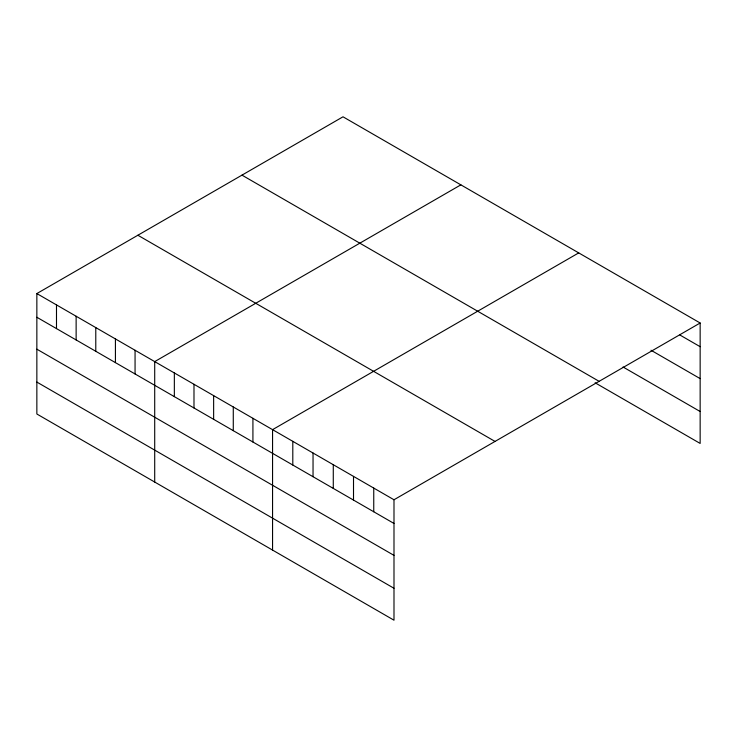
<?xml version="1.0" encoding="UTF-8"?>
<svg xmlns="http://www.w3.org/2000/svg" width="737" height="737" viewBox="0 0 737 737"><rect width="100%" height="100%" fill="white"/><g stroke="black" fill="none" stroke-linecap="round" stroke-linejoin="round"><path stroke-width="1.11" d="M700.15 322.999L393.991 499.76L393.991 620.195L36.85 414.001L36.85 293.566L343.009 116.805L700.15 322.999L700.15 443.434L595.109 382.789M460.865 184.849L154.706 361.609L154.706 482.044M578.72 252.892L272.561 429.653L272.561 550.088M679.91 335.013L700.15 346.694M651.001 350.241L700.15 378.615M623.051 366.998L700.15 411.513M241.976 175.139L599.117 381.333M137.883 235.241L495.024 441.426M36.85 293.566L393.991 499.76M36.85 317.26L393.991 523.454M36.85 349.181L393.991 555.376M36.85 382.079L393.991 588.264M373.751 488.078L373.751 511.773M353.511 476.388L353.511 500.082M333.281 464.706L333.281 488.401M313.041 453.025L313.041 476.719M292.801 441.343L292.801 465.029M252.92 418.312L252.92 442.007M233.279 406.971L233.279 430.666M213.638 395.631L213.638 419.325M193.988 384.29L193.988 407.985M174.347 372.95L174.347 396.644M135.064 350.268L135.064 373.963M115.423 338.928L115.423 362.622M95.782 327.587L95.782 351.282M76.132 316.247L76.132 339.941M56.491 304.906L56.491 328.601"/></g></svg>
